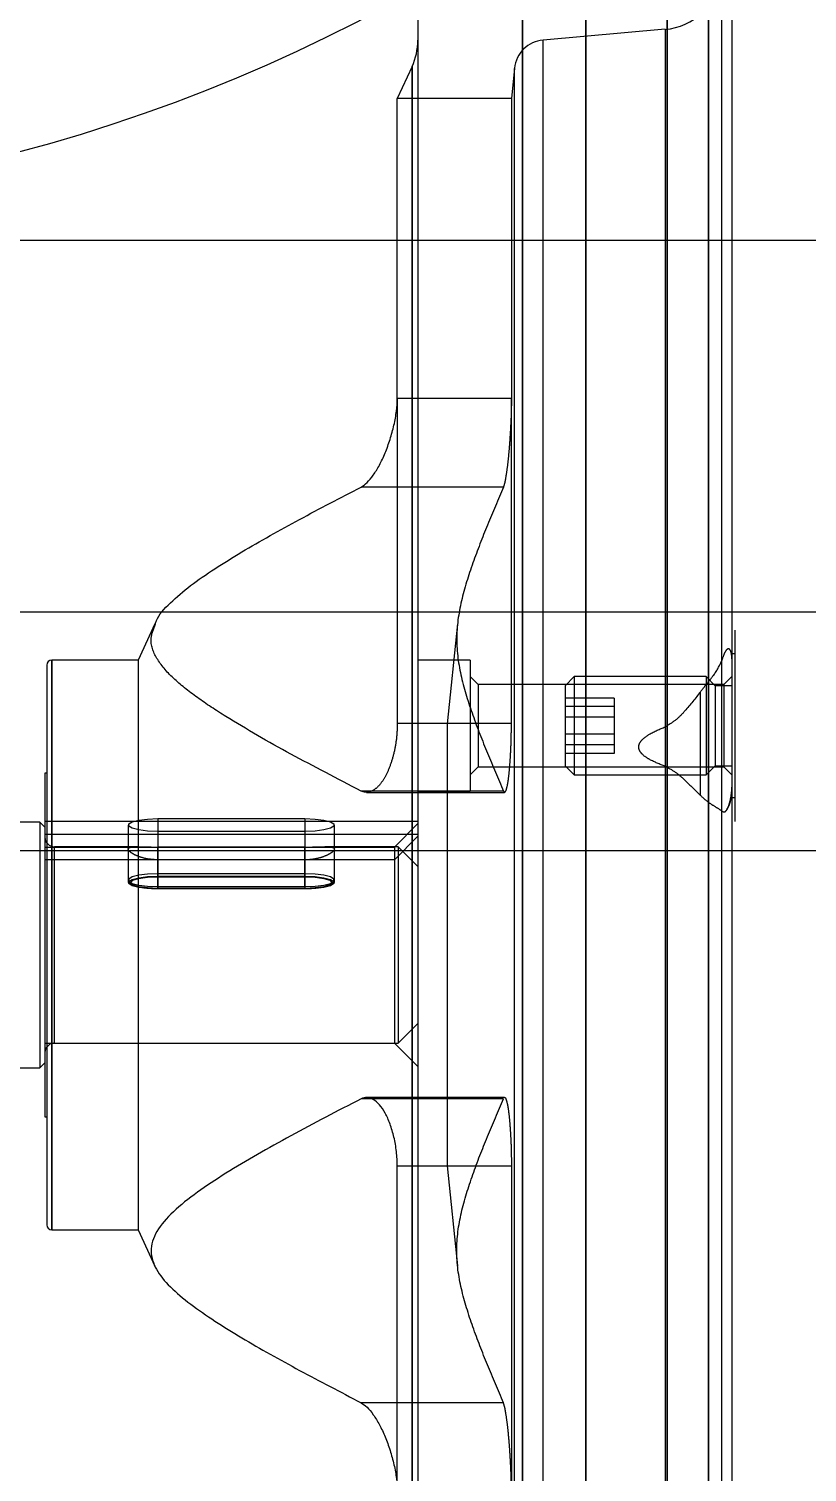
# Model space of a CAD drawing. Header units: metres. Extents: x 0 to 63075, y 0 to 44550.
# Drawn here: x 14103.1 to 14182.4, y 27252.7 to 27399.6 of the extents above; entities that cross this region are included whole.
import ezdxf

# ---------------------------------------------------------------- set-up
doc = ezdxf.new("R2010")
doc.units = ezdxf.units.M
doc.header["$LTSCALE"] = 75
doc.linetypes.add('HIDDEN2', pattern=[4.7625, 3.175, -1.5875])
for name, color, linetype in [('SDM', 7, 'Continuous'), ('SL1', 8, 'Continuous'), ('SL4', 4, 'Continuous'), ('ST1', 7, 'HIDDEN2')]:
    doc.layers.add(name, color=color, linetype=linetype)

# ---------------------------------------------------------------- blocks, each defined once
blk = doc.blocks.new('A$C1d93b9d1')
at = {"layer": 'SL1'}
for p, q in [((6081.73, 3075.25), (5531.73, 3075.25)), ((6031.73, 3037.4), (5581.73, 3037.4)), ((6031.73, 3037.4), (5581.73, 3037.4)), ((6031.73, 3013.1), (5581.73, 3013.1)), ((6031.73, 3013.1), (5581.73, 3013.1))]:
    blk.add_line(p, q, dxfattribs=at)
blk.add_arc((5798.63, 3250), 171.45, 193.6064, 339.1863, dxfattribs=at)
blk = doc.blocks.new('A$C429c7d53')
at = {"layer": 'SL4'}
for p, q in [((432.67, 341.28), (432.67, 91.28)), ((439.12, 341.28), (439.12, 91.28)), ((447.4, 340.19), (447.4, 92.37)), ((451.63, 339.06), (451.63, 93.51)), ((454, 335.97), (454, 96.6)), ((422, 330.62), (422, 101.95)), ((421.41, 305.73), (419.91, 302.49)), ((421.41, 305.73), (421.41, 126.83)), ((419.91, 271.91), (419.91, 302.49)), ((395.21, 248.99), (393.5, 245.28)), ((454.3, 248.35), (454.3, 240.71)), ((454.3, 245.91), (454, 245.91)), ((384.2, 244.78), (384.2, 187.78)), ((393.5, 245.28), (384.7, 245.28)), ((384.7, 245.28), (384.7, 187.28)), ((393.5, 245.28), (393.5, 187.28)), ((454.3, 240.71), (454.3, 228.85)), ((384.2, 233.78), (384, 233.78)), ((384, 233.78), (384, 198.78)), ((454, 231.29), (454.3, 231.29)), ((383.5, 228.78), (380.57, 228.78)), ((384, 228.28), (383.5, 228.78)), ((383.5, 228.78), (383.5, 203.78)), ((380.57, 203.78), (383.5, 203.78)), ((383.5, 203.78), (384, 204.28)), ((417.23, 200.62), (416.23, 200.62)), ((384, 198.78), (384.2, 198.78)), ((419.91, 130.08), (419.91, 193.74)), ((384.7, 187.28), (393.5, 187.28)), ((393.5, 187.28), (395.21, 183.58)), ((419.91, 169.66), (416.23, 169.66))]:
    blk.add_line(p, q, dxfattribs=at)
for centre, radius, start, end in [((415.6, 308.41), 6.4, 335.216, 0), ((384.7, 244.78), 0.5, 90, 180), ((384.7, 187.78), 0.5, 180, 270)]:
    blk.add_arc(centre, radius, start, end, dxfattribs=at)
for points, knots in [([(416.23, 262.9), (416.43, 263.03), (416.83, 263.3), (417.47, 264.09), (418.1, 265.11), (418.68, 266.35), (419.19, 267.75), (419.59, 269.21), (419.86, 270.67), (419.9, 271.5), (419.91, 271.91)], [0, 0, 0, 0, 0.124975, 0.249964, 0.374956, 0.499832, 0.624681, 0.749518, 0.874353, 1, 1, 1, 1]), ([(395.27, 248.96), (395.3, 249.08), (395.49, 249.8), (396.74, 251.11), (398.77, 252.87), (401.28, 254.59), (404.93, 256.85), (409.9, 259.62), (414.12, 261.81), (416.23, 262.9)], [0, 0, 0, 0, 0.023638, 0.148076, 0.271225, 0.393881, 0.516514, 0.757973, 1, 1, 1, 1]), ([(416.23, 200.62), (413.81, 199.36), (408.99, 196.85), (403.39, 193.68), (399.46, 191.09), (396.98, 189.12), (395.24, 187.12), (394.64, 185.15), (395.22, 183.25), (396.69, 181.45), (398.79, 179.7), (401.28, 177.97), (404.94, 175.72), (409.9, 172.95), (414.12, 170.76), (416.23, 169.66)], [0, 0, 0, 0, 0.125548, 0.25094, 0.313675, 0.376629, 0.439322, 0.501678, 0.558004, 0.614337, 0.670086, 0.725612, 0.781127, 0.890435, 1, 1, 1, 1]), ([(419.91, 193.74), (419.9, 194.24), (419.86, 195.23), (419.59, 196.73), (419.19, 198.08), (418.68, 199.2), (418.1, 200.05), (417.47, 200.59), (416.83, 200.82), (416.43, 200.69), (416.23, 200.62)], [0, 0, 0, 0, 0.124865, 0.249846, 0.374894, 0.499946, 0.624983, 0.749953, 0.874822, 1, 1, 1, 1]), ([(416.23, 169.66), (416.43, 169.53), (416.83, 169.26), (417.47, 168.48), (418.1, 167.45), (418.68, 166.21), (419.19, 164.82), (419.59, 163.35), (419.86, 161.89), (419.9, 161.07), (419.91, 160.65)], [0, 0, 0, 0, 0.1249753, 0.2499639, 0.3749565, 0.4998319, 0.6246811, 0.7495183, 0.8743532, 1, 1, 1, 1])]:
    blk.add_open_spline(points, degree=3, knots=knots, dxfattribs=at)
at = {"layer": 'ST1'}
for p, q in [((432.67, 91.28), (432.67, 338.31)), ((439.12, 91.28), (439.12, 338.31)), ((447.4, 92.37), (447.4, 337.25)), ((451.63, 93.51), (451.63, 336.14)), ((452.95, 314.78), (452.95, 117.82)), ((447.2, 309.52), (434.76, 308.43)), ((447.2, 309.48), (447.2, 123.07)), ((434.76, 124.14), (434.76, 308.39)), ((421.41, 303.61), (421.41, 305.73)), ((431.85, 305.57), (431.54, 302.49)), ((431.85, 127.04), (431.85, 305.53)), ((421.41, 126.83), (421.41, 303.61)), ((431.54, 302.49), (419.91, 302.49)), ((431.54, 302.49), (431.54, 271.91)), ((419.91, 271.91), (419.91, 238.82)), ((431.54, 271.91), (419.91, 271.91)), ((431.54, 238.82), (431.54, 271.91)), ((430.72, 262.9), (416.23, 262.9)), ((426.05, 248.97), (425, 238.78)), ((384.7, 244.59), (384.7, 245.28)), ((384.7, 187.28), (384.7, 244.59)), ((427.33, 245.27), (422, 245.27)), ((427.33, 245.27), (427.33, 231.94)), ((428.15, 242.79), (427.33, 243.6)), ((428.15, 242.79), (428.15, 234.41)), ((453.19, 242.79), (428.15, 242.79)), ((437.92, 243.6), (437, 242.68)), ((437, 242.68), (437, 239.49)), ((437.92, 243.6), (437.92, 239.69)), ((451.38, 243.6), (437.92, 243.6)), ((451.38, 243.6), (451.38, 239.69)), ((452.3, 242.68), (451.38, 243.6)), ((452.3, 242.68), (452.3, 239.49)), ((454, 242.68), (452.3, 242.68)), ((454, 243.6), (453.19, 242.79)), ((453.19, 242.79), (453.19, 234.41)), ((442, 241.42), (437, 241.42)), ((442, 241.42), (442, 240.55)), ((450.8, 231.5), (450.8, 242.06)), ((442, 240.55), (437, 240.55)), ((437.92, 239.69), (437.92, 233.6)), ((442, 240.55), (442, 237.73)), ((451.38, 239.69), (451.38, 233.6)), ((431.54, 238.82), (419.91, 238.82)), ((425, 238.78), (425, 193.78)), ((437, 239.49), (437, 234.52)), ((442, 239.47), (437, 239.47)), ((452.3, 239.49), (452.3, 234.52)), ((442, 237.73), (437, 237.73)), ((442, 236.65), (437, 236.65)), ((442, 237.73), (442, 235.78)), ((442, 235.78), (437, 235.78)), ((427.33, 233.6), (428.15, 234.41)), ((428.15, 234.41), (453.19, 234.41)), ((437, 234.52), (437.92, 233.6)), ((451.38, 233.6), (452.3, 234.52)), ((452.3, 234.52), (454, 234.52)), ((453.19, 234.41), (454, 233.6)), ((437.92, 233.6), (451.38, 233.6)), ((430.72, 231.95), (416.23, 231.95)), ((416.76, 231.81), (430.84, 231.81)), ((422, 231.94), (427.33, 231.94)), ((430.72, 231.95), (430.84, 231.84)), ((422, 228.84), (384, 228.84)), ((392.5, 228.49), (392.5, 222.63)), ((395.5, 229.14), (395.5, 223.28)), ((395.5, 229.14), (410.5, 229.14)), ((410.5, 227.84), (395.5, 227.84)), ((395.5, 227.84), (395.5, 222.03)), ((410.5, 229.14), (410.5, 223.28)), ((410.5, 227.84), (410.5, 222.03)), ((413.5, 222.63), (413.5, 228.49)), ((419.62, 226.25), (422, 228.65)), ((422, 227.54), (384, 227.54)), ((422, 227.35), (419.62, 224.95)), ((384, 226.25), (419.62, 226.25)), ((419.62, 224.95), (384, 224.95)), ((393.47, 226.28), (385, 226.28)), ((385, 206.28), (385, 226.25)), ((392.5, 226.04), (392.5, 222.87)), ((410.5, 226.25), (395.5, 226.25)), ((395.5, 223.52), (395.5, 226.25)), ((410.5, 224.95), (395.5, 224.95)), ((395.5, 222.22), (395.5, 224.95)), ((410.5, 223.52), (410.5, 226.25)), ((410.5, 222.22), (410.5, 224.95)), ((420, 226.28), (412.53, 226.28)), ((413.5, 222.87), (413.5, 226.04)), ((419.62, 226.25), (419.62, 206.28)), ((420, 226.28), (420, 206.28)), ((422, 224.28), (420, 226.28)), ((395.5, 223.22), (395.5, 223.52)), ((410.5, 223.52), (395.5, 223.52)), ((410.5, 223.52), (410.5, 223.22)), ((395.5, 223.28), (410.5, 223.28)), ((395.5, 223.22), (410.5, 223.22)), ((395.5, 222.22), (410.5, 222.22)), ((395.5, 222.03), (395.5, 222.22)), ((395.5, 222.03), (395.5, 222.03)), ((410.5, 222.03), (395.5, 222.03)), ((395.5, 222.03), (410.5, 222.03)), ((395.5, 222.03), (395.5, 221.98)), ((410.5, 221.98), (395.5, 221.98)), ((410.5, 222.22), (410.5, 222.03)), ((410.5, 222.03), (410.5, 222.03)), ((410.5, 222.03), (410.5, 221.98)), ((420, 206.28), (422, 208.28)), ((384, 206.28), (419.62, 206.28)), ((385, 206.28), (420, 206.28)), ((419.62, 206.28), (422, 203.91)), ((430.84, 200.75), (416.76, 200.75)), ((430.72, 200.62), (417.23, 200.62)), ((431.54, 193.74), (419.91, 193.74)), ((425, 193.78), (426.05, 183.6)), ((431.54, 193.74), (431.54, 130.08)), ((430.72, 169.66), (419.91, 169.66))]:
    blk.add_line(p, q, dxfattribs=at)
at = {"layer": 'ST1', "flags": 128}
for points in [[(395.5, 227.84), (394.47, 227.87), (393.57, 227.99), (392.9, 228.16), (392.55, 228.37), (392.55, 228.6), (392.9, 228.81), (393.57, 228.98), (394.47, 229.1), (395.5, 229.14)], [(410.5, 229.14), (411.53, 229.1), (412.43, 228.98), (413.1, 228.81), (413.45, 228.6), (413.45, 228.37), (413.1, 228.16), (412.43, 227.99), (411.53, 227.87), (410.5, 227.84)], [(395.5, 223.52), (394.47, 223.48), (393.57, 223.37), (392.9, 223.2), (392.55, 222.99), (392.55, 222.76), (392.9, 222.55), (393.57, 222.37), (394.47, 222.26), (395.5, 222.22)], [(410.5, 222.22), (411.53, 222.26), (412.43, 222.37), (413.1, 222.55), (413.45, 222.76), (413.45, 222.99), (413.1, 223.2), (412.43, 223.37), (411.53, 223.48), (410.5, 223.52)], [(395.5, 221.98), (394.47, 222.02), (393.57, 222.13), (392.9, 222.3), (392.55, 222.52), (392.55, 222.74), (392.9, 222.95), (393.57, 223.13), (394.47, 223.24), (395.5, 223.28)], [(395.5, 222.03), (394.45, 222.08), (393.56, 222.21), (392.96, 222.4), (392.75, 222.63), (392.96, 222.86), (393.56, 223.05), (394.45, 223.18), (395.5, 223.22)], [(410.5, 223.28), (411.53, 223.24), (412.43, 223.13), (413.1, 222.95), (413.45, 222.74), (413.45, 222.52), (413.1, 222.3), (412.43, 222.13), (411.53, 222.02), (410.5, 221.98)], [(410.5, 223.22), (411.55, 223.18), (412.44, 223.05), (413.04, 222.86), (413.25, 222.63), (413.04, 222.4), (412.44, 222.21), (411.55, 222.08), (410.5, 222.03)]]:
    blk.add_lwpolyline(points, dxfattribs=at)
at = {"layer": 'ST1'}
for centre, radius, start, end in [((446.65, 315.89), 6.4, 275, 350), ((435.04, 305.24), 3.2, 95, 174.1418), ((450.8, 231.8), 3.2, 327.2965, 0), ((385, 227.28), 1, 180, 270), ((385, 205.28), 1, 90, 180)]:
    blk.add_arc(centre, radius, start, end, dxfattribs=at)
for points, knots in [([(431.54, 271.91), (431.53, 271.52), (431.53, 270.75), (431.47, 269.36), (431.39, 267.93), (431.28, 266.52), (431.15, 265.23), (431, 264.15), (430.86, 263.31), (430.76, 263.04), (430.72, 262.9)], [0, 0, 0, 0, 0.125039, 0.250083, 0.37513, 0.500179, 0.625205, 0.750209, 0.875377, 1, 1, 1, 1]), ([(430.72, 262.9), (430.17, 261.62), (429.07, 259.04), (427.57, 255.18), (426.33, 251.31), (425.78, 247.43), (426.33, 243.54), (427.56, 239.67), (429.07, 235.81), (430.17, 233.23), (430.72, 231.95)], [0, 0, 0, 0, 0.124879, 0.249755, 0.374717, 0.499956, 0.625212, 0.750198, 0.875098, 1, 1, 1, 1]), ([(416.23, 231.95), (413.81, 233.2), (408.99, 235.71), (403.39, 238.89), (399.46, 241.47), (396.97, 243.44), (395.26, 245.45), (394.61, 247.3), (395.08, 248.47), (395.27, 248.96)], [0, 0, 0, 0, 0.229393, 0.458502, 0.573128, 0.688154, 0.802703, 0.916636, 1, 1, 1, 1]), ([(454, 245.4), (454, 245.47), (454, 245.6), (453.97, 245.82), (453.92, 246.11), (453.78, 246.44), (453.54, 246.48), (453.24, 246.07), (453.04, 245.48), (452.95, 245.18)], [0, 0, 0, 0, 0.031703, 0.063299, 0.125777, 0.251683, 0.501132, 0.753239, 1, 1, 1, 1]), ([(450.8, 242.06), (451.04, 242.37), (451.51, 242.98), (452.4, 244.03), (452.73, 244.72), (452.95, 245.18)], [0, 0, 0, 0, 0.249889, 0.500122, 1, 1, 1, 1]), ([(450.8, 242.06), (450.28, 241.4), (449.51, 240.41), (448.32, 239.15), (447.58, 238.71), (447.2, 238.49)], [0, 0, 0, 0, 0.4985484, 0.7488737, 1, 1, 1, 1]), ([(419.91, 238.82), (419.9, 238.33), (419.86, 237.33), (419.59, 235.84), (419.19, 234.49), (418.68, 233.36), (418.1, 232.51), (417.47, 231.98), (416.83, 231.75), (416.43, 231.88), (416.23, 231.95)], [0, 0, 0, 0, 0.124865, 0.249846, 0.374894, 0.499946, 0.624983, 0.749953, 0.874822, 1, 1, 1, 1]), ([(430.86, 231.82), (430.91, 231.87), (431, 231.98), (431.15, 232.59), (431.28, 233.48), (431.39, 234.64), (431.47, 235.98), (431.53, 237.42), (431.53, 238.35), (431.54, 238.82)], [0, 0, 0, 0, 0.14304, 0.286087, 0.428787, 0.571652, 0.71452, 0.857333, 1, 1, 1, 1]), ([(447.2, 234.48), (446.66, 234.68), (445.85, 234.99), (445, 235.54), (444.66, 235.93), (444.54, 236.19), (444.5, 236.41), (444.52, 236.63), (444.63, 236.91), (444.96, 237.32), (445.83, 237.92), (446.65, 238.26), (447.2, 238.49)], [0, 0, 0, 0, 0.2462589, 0.3705198, 0.4330709, 0.4648509, 0.4966135, 0.5282605, 0.5599428, 0.6231828, 0.7487849, 1, 1, 1, 1]), ([(447.2, 234.48), (447.58, 234.28), (448.32, 233.88), (449.51, 232.78), (450.28, 232.01), (450.8, 231.5)], [0, 0, 0, 0, 0.250171, 0.49994, 1, 1, 1, 1]), ([(452.95, 229.94), (453.04, 229.87), (453.24, 229.74), (453.54, 230.07), (453.78, 230.71), (453.92, 231.42), (453.97, 231.85), (454, 232.13), (454, 232.28), (454, 232.35)], [0, 0, 0, 0, 0.245819, 0.498539, 0.747974, 0.874019, 0.93689, 0.968515, 1, 1, 1, 1]), ([(452.95, 229.94), (452.73, 230.08), (452.4, 230.29), (451.51, 230.84), (451.04, 231.28), (450.8, 231.5)], [0, 0, 0, 0, 0.498196, 0.74849, 1, 1, 1, 1]), ([(395.5, 224.95), (395.17, 224.96), (394.51, 225), (393.63, 225.24), (392.94, 225.55), (392.53, 225.88), (392.46, 226.12), (392.71, 226.25), (393.26, 226.29), (394.06, 226.27), (394.86, 226.25), (395.35, 226.25), (395.5, 226.25)], [0, 0, 0, 0, 0.104038, 0.207959, 0.314868, 0.423943, 0.529873, 0.632457, 0.736269, 0.844079, 0.952872, 1, 1, 1, 1]), ([(410.5, 226.25), (410.83, 226.25), (411.49, 226.25), (412.37, 226.29), (413.06, 226.28), (413.47, 226.19), (413.54, 226), (413.29, 225.71), (412.74, 225.39), (411.94, 225.1), (411.14, 224.96), (410.65, 224.95), (410.5, 224.95)], [0, 0, 0, 0, 0.104038, 0.207959, 0.314868, 0.423943, 0.529873, 0.632457, 0.736269, 0.844079, 0.952872, 1, 1, 1, 1]), ([(392.51, 222.87), (392.51, 222.86), (392.48, 222.75), (392.63, 222.56), (392.88, 222.39), (393.37, 222.22), (394.15, 222.09), (394.91, 222.03), (395.37, 222.03), (395.5, 222.03)], [0, 0, 0, 0, 0.021094, 0.13777, 0.266445, 0.477738, 0.698591, 0.91144, 1, 1, 1, 1]), ([(410.5, 222.03), (410.66, 222.03), (411.14, 222.03), (411.91, 222.1), (412.68, 222.23), (413.16, 222.41), (413.45, 222.59), (413.48, 222.8), (413.49, 222.87)], [0, 0, 0, 0, 0.109507, 0.320681, 0.533798, 0.751547, 0.907284, 1, 1, 1, 1]), ([(430.72, 169.66), (430.17, 170.95), (429.07, 173.52), (427.57, 177.38), (426.33, 181.26), (425.78, 185.14), (426.33, 189.02), (427.56, 192.9), (429.07, 196.76), (430.17, 199.33), (430.72, 200.62)], [0, 0, 0, 0, 0.124879, 0.249755, 0.374717, 0.499956, 0.625212, 0.750198, 0.875098, 1, 1, 1, 1]), ([(430.84, 200.73), (430.84, 200.73), (430.9, 200.79), (431, 200.55), (431.15, 199.99), (431.28, 199.08), (431.39, 197.92), (431.47, 196.59), (431.53, 195.15), (431.53, 194.21), (431.54, 193.74)], [0, 0, 0, 0, 0.020462, 0.160575, 0.300695, 0.440475, 0.580417, 0.720361, 0.860253, 1, 1, 1, 1]), ([(431.54, 160.65), (431.53, 161.04), (431.53, 161.82), (431.47, 163.2), (431.39, 164.64), (431.28, 166.05), (431.15, 167.34), (431, 168.42), (430.86, 169.25), (430.76, 169.53), (430.72, 169.66)], [0, 0, 0, 0, 0.125039, 0.250083, 0.37513, 0.500179, 0.625205, 0.750209, 0.875377, 1, 1, 1, 1])]:
    blk.add_open_spline(points, degree=3, knots=knots, dxfattribs=at)

msp = doc.modelspace()

# ---------------------------------------------------------------- block references
at = {"layer": 'SDM'}
for name, p in [('A$C1d93b9d1', (8259.51, 24302.83)), ('A$C429c7d53', (13720.74, 27090.07))]:
    msp.add_blockref(name, p, dxfattribs=at)

doc.saveas('drawing.dxf')
